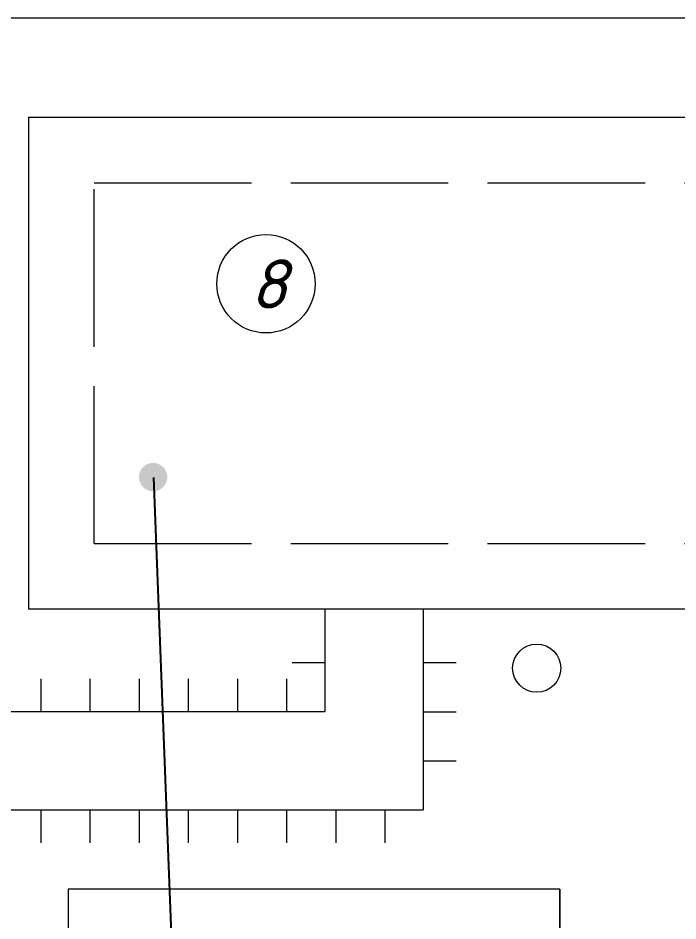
# Model space of a CAD drawing. Header units: millimetres. Extents: x 27137 to 30937, y -4667 to -569.
# Drawn here: x 29002.26 to 29022.39, y -2865.71 to -2838.19 of the extents above; entities that cross this region are included whole.
import ezdxf

# ---------------------------------------------------------------- set-up
doc = ezdxf.new("R2010")
doc.units = ezdxf.units.MM
doc.header["$LTSCALE"] = 0.4
doc.linetypes.add('ACAD_ISO02W100', pattern=[15, 12, -3])
doc.styles.add('Isocpeur', font='isocpeui.ttf', dxfattribs={"height": 2.5})

msp = doc.modelspace()

# ---------------------------------------------------------------- hatches: boundary and pattern name
at = {"lineweight": 15}
h = msp.add_hatch(color=256, dxfattribs=at)
h.dxf.hatch_style = 1
h.paths.add_polyline_path([(29005.9492, -2852.1808), (29006.3817, -2852.1808), (29006.8143, -2852.1808, -1)])
h.paths.add_polyline_path([(29006.3817, -2851.7483, -0.4142136), (29006.8143, -2852.1808), (29006.3817, -2852.1808)])
h = msp.add_hatch(color=256, dxfattribs=at)
h.dxf.hatch_style = 1
h.paths.add_polyline_path([(29006.3817, -2851.7483), (29006.3817, -2852.1808), (29005.9492, -2852.1808, -0.4142136)])

# ---------------------------------------------------------------- linework, layer by layer
for p, q in [((29059.6276, -2838.1865), (28931.6972, -2838.1893)), ((29002.5848, -2841.2064), (29047.5848, -2841.2064)), ((29002.5848, -2841.2064), (29047.5848, -2841.2064)), ((29002.5848, -2841.2064), (29002.5848, -2856.2064)), ((29047.5848, -2856.2064), (29002.5848, -2856.2064)), ((29011.6213, -2856.2064), (29011.6213, -2859.3277)), ((29011.6213, -2856.2064), (29011.6213, -2859.3277)), ((29014.6213, -2856.2064), (29014.6213, -2862.3277)), ((29010.6213, -2857.8354), (29011.6213, -2857.8354)), ((29010.6213, -2857.8354), (29011.6213, -2857.8354)), ((29010.6213, -2857.8354), (29011.6213, -2857.8354)), ((29014.6213, -2857.8354), (29015.6213, -2857.8354)), ((29014.6213, -2857.8354), (29015.6213, -2857.8354)), ((29014.6213, -2857.8354), (29015.6213, -2857.8354)), ((29002.963, -2859.3277), (29002.963, -2858.3277)), ((29002.963, -2859.3277), (29002.963, -2858.3277)), ((29004.463, -2859.3277), (29004.463, -2858.3277)), ((29004.463, -2859.3277), (29004.463, -2858.3277)), ((29005.963, -2859.3277), (29005.963, -2858.3277)), ((29005.963, -2859.3277), (29005.963, -2858.3277)), ((29007.463, -2859.3277), (29007.463, -2858.3277)), ((29007.463, -2859.3277), (29007.463, -2858.3277)), ((29008.963, -2859.3277), (29008.963, -2858.3277)), ((29008.963, -2859.3277), (29008.963, -2858.3277)), ((29010.463, -2859.3277), (29010.463, -2858.3277)), ((29010.463, -2859.3277), (29010.463, -2858.3277)), ((28998.3875, -2859.3277), (29011.6213, -2859.3277)), ((29014.6213, -2859.3354), (29015.6213, -2859.3354)), ((29014.6213, -2859.3354), (29015.6213, -2859.3354)), ((29014.6213, -2860.8354), (29015.6213, -2860.8354)), ((28998.3876, -2862.3277), (29014.6213, -2862.3277)), ((29002.963, -2863.3277), (29002.963, -2862.3277)), ((29002.963, -2863.3277), (29002.963, -2862.3277)), ((29004.463, -2863.3277), (29004.463, -2862.3277)), ((29004.463, -2863.3277), (29004.463, -2862.3277)), ((29005.963, -2863.3277), (29005.963, -2862.3277)), ((29005.963, -2863.3277), (29005.963, -2862.3277)), ((29007.463, -2863.3277), (29007.463, -2862.3277)), ((29007.463, -2863.3277), (29007.463, -2862.3277)), ((29008.963, -2863.3277), (29008.963, -2862.3277)), ((29008.963, -2863.3277), (29008.963, -2862.3277)), ((29010.463, -2863.3277), (29010.463, -2862.3277)), ((29010.463, -2863.3277), (29010.463, -2862.3277)), ((29010.463, -2863.3277), (29010.463, -2862.3277)), ((29010.463, -2863.3277), (29010.463, -2862.3277)), ((29011.963, -2863.3277), (29011.963, -2862.3277)), ((29011.963, -2863.3277), (29011.963, -2862.3277)), ((29013.463, -2863.3277), (29013.463, -2862.3277)), ((29013.463, -2863.3277), (29013.463, -2862.3277)), ((29018.7858, -2864.741), (29003.7858, -2864.741)), ((29003.7858, -2864.741), (29003.7858, -2894.741)), ((29018.7858, -2864.741), (29018.7858, -2894.741)), ((29018.7858, -2894.741), (29018.7858, -2864.741))]:
    msp.add_line(p, q, dxfattribs=at)
at = {"linetype": 'ACAD_ISO02W100', "lineweight": 15}
for p, q in [((29004.5848, -2854.2064), (29004.5848, -2843.2064)), ((29004.5848, -2843.2064), (29045.5848, -2843.2064)), ((29004.5848, -2854.2064), (29045.5848, -2854.2064))]:
    msp.add_line(p, q, dxfattribs=at)
at = {"ltscale": 0.5}
msp.add_line((29007.0269, -2868.1987), (29006.4001, -2852.1926), dxfattribs=at)
at = {"lineweight": 15}
for centre, radius in [((29009.824, -2846.2874), 1.5), ((29018.0814, -2858.0051), 0.7344)]:
    msp.add_circle(centre, radius, dxfattribs=at)

# ---------------------------------------------------------------- texts
at = {"lineweight": 15, "insert": (29010.4726, -2845.5435), "char_height": 1.5, "attachment_point": 3, "rotation": 359.83839, "style": 'Isocpeur'}
msp.add_mtext_dynamic_manual_height_columns('8', width=1.525272, gutter_width=12.5, heights=[0], dxfattribs=at)

doc.saveas('drawing.dxf')
